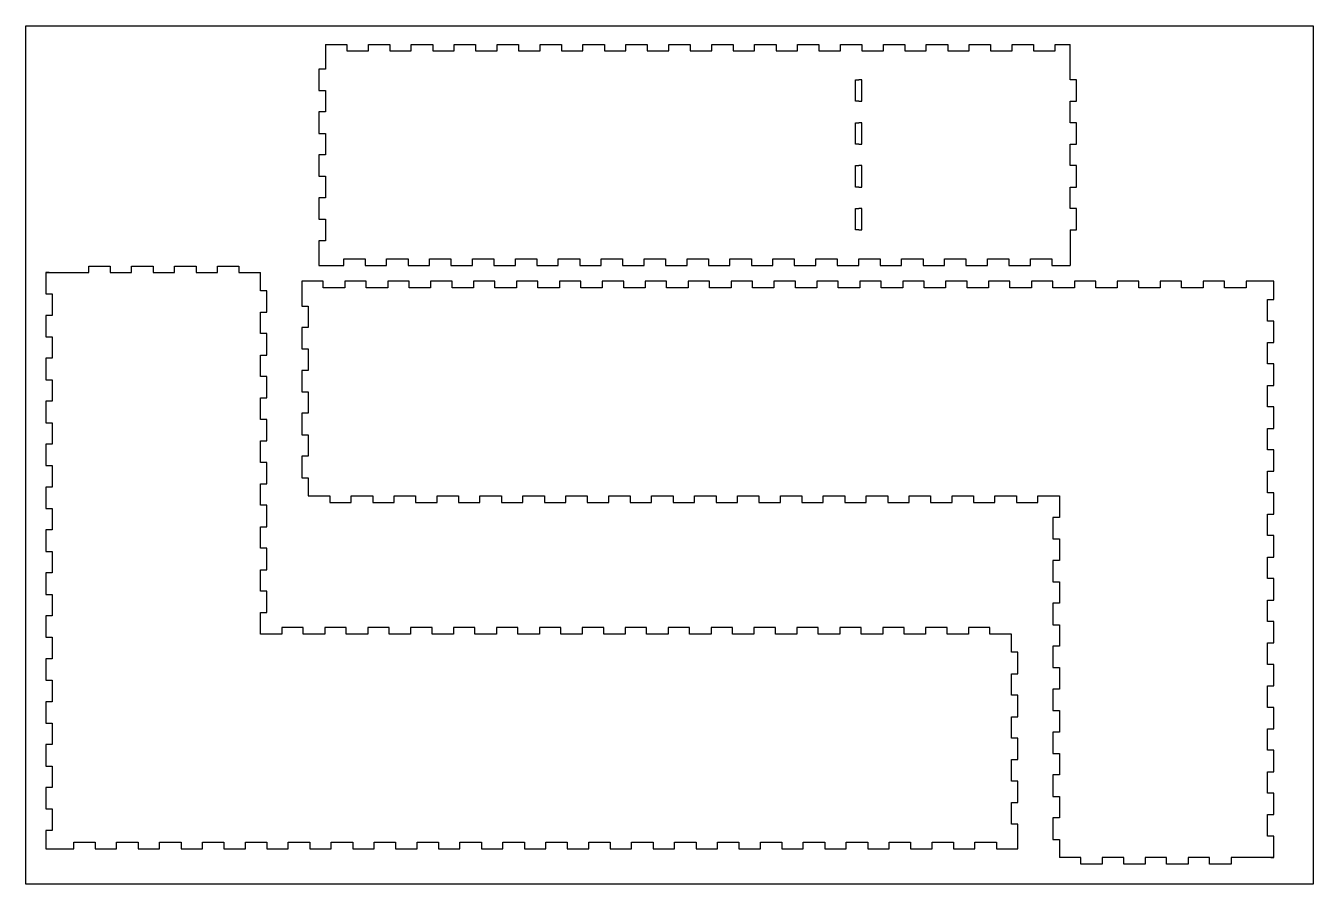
# Model space of a CAD drawing. Header units: millimetres. Extents: x -625 to 2141, y 5 to 1552.
# Drawn here: x -625 to -25, y 445 to 845 of the extents above; entities that cross this region are included whole.
import ezdxf

# ---------------------------------------------------------------- set-up
doc = ezdxf.new("R2010")
doc.units = ezdxf.units.MM

msp = doc.modelspace()

# ---------------------------------------------------------------- linework, layer by layer
at = {"color": 7, "true_color": 0xffffff}
for p, q in [((-625, 845.32), (-25, 845.32)), ((-625, 445.32), (-625, 845.32)), ((-25, 845.32), (-25, 445.32)), ((-238.34, 810.16), (-238.34, 820.16)), ((-238.34, 820.16), (-236.84, 820.16)), ((-235.34, 820.16), (-236.84, 820.16)), ((-235.34, 810.16), (-235.34, 820.16)), ((-236.84, 810.16), (-238.34, 810.16)), ((-236.84, 810.16), (-235.34, 810.16)), ((-238.34, 790.16), (-238.34, 800.16)), ((-238.34, 800.16), (-236.84, 800.16)), ((-235.34, 800.16), (-236.84, 800.16)), ((-235.34, 790.16), (-235.34, 800.16)), ((-236.84, 790.16), (-238.34, 790.16)), ((-236.84, 790.16), (-235.34, 790.16)), ((-238.34, 770.16), (-238.34, 780.16)), ((-238.34, 780.16), (-236.84, 780.16)), ((-235.34, 780.16), (-236.84, 780.16)), ((-235.34, 770.16), (-235.34, 780.16)), ((-236.84, 770.16), (-238.34, 770.16)), ((-236.84, 770.16), (-235.34, 770.16)), ((-238.34, 750.16), (-238.34, 760.16)), ((-238.34, 760.16), (-236.84, 760.16)), ((-235.34, 760.16), (-236.84, 760.16)), ((-235.34, 750.16), (-235.34, 760.16)), ((-236.84, 750.16), (-238.34, 750.16)), ((-236.84, 750.16), (-235.34, 750.16)), ((-614.14, 730.38), (-595.64, 730.38)), ((-25, 445.32), (-625, 445.32))]:
    msp.add_line(p, q, dxfattribs=at)
for p, q in [((-485.34, 836.66), (-485.34, 825.16)), ((-485.34, 836.66), (-475.34, 836.66)), ((-475.34, 836.66), (-475.34, 833.66)), ((-465.34, 833.66), (-465.34, 836.66)), ((-465.34, 836.66), (-455.34, 836.66)), ((-455.34, 836.66), (-455.34, 833.66)), ((-445.34, 833.66), (-445.34, 836.66)), ((-445.34, 836.66), (-435.34, 836.66)), ((-435.34, 836.66), (-435.34, 833.66)), ((-425.34, 833.66), (-425.34, 836.66)), ((-425.34, 836.66), (-415.34, 836.66)), ((-415.34, 836.66), (-415.34, 833.66)), ((-405.34, 833.66), (-405.34, 836.66)), ((-405.34, 836.66), (-395.34, 836.66)), ((-395.34, 836.66), (-395.34, 833.66)), ((-385.34, 833.66), (-385.34, 836.66)), ((-385.34, 836.66), (-375.34, 836.66)), ((-375.34, 836.66), (-375.34, 833.66)), ((-365.34, 833.66), (-365.34, 836.66)), ((-365.34, 836.66), (-355.34, 836.66)), ((-355.34, 836.66), (-355.34, 833.66)), ((-345.34, 833.66), (-345.34, 836.66)), ((-345.34, 836.66), (-335.34, 836.66)), ((-335.34, 836.66), (-335.34, 833.66)), ((-325.34, 833.66), (-325.34, 836.66)), ((-325.34, 836.66), (-315.34, 836.66)), ((-315.34, 836.66), (-315.34, 833.66)), ((-305.34, 833.66), (-305.34, 836.66)), ((-305.34, 836.66), (-295.34, 836.66)), ((-295.34, 836.66), (-295.34, 833.66)), ((-285.34, 833.66), (-285.34, 836.66)), ((-285.34, 836.66), (-275.34, 836.66)), ((-275.34, 836.66), (-275.34, 833.66)), ((-265.34, 833.66), (-265.34, 836.66)), ((-265.34, 836.66), (-255.34, 836.66)), ((-255.34, 836.66), (-255.34, 833.66)), ((-245.34, 833.66), (-245.34, 836.66)), ((-245.34, 836.66), (-235.34, 836.66)), ((-235.34, 836.66), (-235.34, 833.66)), ((-225.34, 833.66), (-225.34, 836.66)), ((-225.34, 836.66), (-215.34, 836.66)), ((-215.34, 836.66), (-215.34, 833.66)), ((-205.34, 833.66), (-205.34, 836.66)), ((-205.34, 836.66), (-195.34, 836.66)), ((-195.34, 836.66), (-195.34, 833.66)), ((-185.34, 833.66), (-185.34, 836.66)), ((-185.34, 836.66), (-175.34, 836.66)), ((-175.34, 836.66), (-175.34, 833.66)), ((-165.34, 833.66), (-165.34, 836.66)), ((-165.34, 836.66), (-155.34, 836.66)), ((-155.34, 836.66), (-155.34, 833.66)), ((-145.34, 833.66), (-145.34, 836.66)), ((-145.34, 836.66), (-138.34, 836.66)), ((-138.34, 820.16), (-138.34, 836.66)), ((-475.34, 833.66), (-465.34, 833.66)), ((-455.34, 833.66), (-445.34, 833.66)), ((-435.34, 833.66), (-425.34, 833.66)), ((-415.34, 833.66), (-405.34, 833.66)), ((-395.34, 833.66), (-385.34, 833.66)), ((-375.34, 833.66), (-365.34, 833.66)), ((-355.34, 833.66), (-345.34, 833.66)), ((-335.34, 833.66), (-325.34, 833.66)), ((-315.34, 833.66), (-305.34, 833.66)), ((-295.34, 833.66), (-285.34, 833.66)), ((-275.34, 833.66), (-265.34, 833.66)), ((-255.34, 833.66), (-245.34, 833.66)), ((-235.34, 833.66), (-225.34, 833.66)), ((-215.34, 833.66), (-205.34, 833.66)), ((-195.34, 833.66), (-185.34, 833.66)), ((-175.34, 833.66), (-165.34, 833.66)), ((-155.34, 833.66), (-145.34, 833.66)), ((-485.34, 825.16), (-488.34, 825.16)), ((-488.34, 825.16), (-488.34, 815.16)), ((-135.34, 820.16), (-138.34, 820.16)), ((-135.34, 810.16), (-135.34, 820.16)), ((-488.34, 815.16), (-485.34, 815.16)), ((-485.34, 815.16), (-485.34, 805.16)), ((-138.34, 800.16), (-138.34, 810.16)), ((-138.34, 810.16), (-135.34, 810.16)), ((-485.34, 805.16), (-488.34, 805.16)), ((-488.34, 805.16), (-488.34, 795.16)), ((-135.34, 800.16), (-138.34, 800.16)), ((-135.34, 790.16), (-135.34, 800.16)), ((-488.34, 795.16), (-485.34, 795.16)), ((-485.34, 795.16), (-485.34, 785.16)), ((-138.34, 780.16), (-138.34, 790.16)), ((-138.34, 790.16), (-135.34, 790.16)), ((-485.34, 785.16), (-488.34, 785.16)), ((-488.34, 785.16), (-488.34, 775.16)), ((-135.34, 780.16), (-138.34, 780.16)), ((-135.34, 770.16), (-135.34, 780.16)), ((-488.34, 775.16), (-485.34, 775.16)), ((-485.34, 775.16), (-485.34, 765.16)), ((-138.34, 760.16), (-138.34, 770.16)), ((-138.34, 770.16), (-135.34, 770.16)), ((-485.34, 765.16), (-488.34, 765.16)), ((-488.34, 765.16), (-488.34, 755.16)), ((-135.34, 760.16), (-138.34, 760.16)), ((-135.34, 750.16), (-135.34, 760.16)), ((-488.34, 755.16), (-485.34, 755.16)), ((-485.34, 755.16), (-485.34, 745.16)), ((-138.34, 750.16), (-135.34, 750.16)), ((-138.34, 750.16), (-138.34, 733.66)), ((-485.34, 745.16), (-488.34, 745.16)), ((-488.34, 745.16), (-488.34, 733.66)), ((-595.64, 730.38), (-595.64, 733.38)), ((-595.64, 733.38), (-585.64, 733.38)), ((-585.64, 733.38), (-585.64, 730.38)), ((-575.64, 730.38), (-575.64, 733.38)), ((-575.64, 733.38), (-565.64, 733.38)), ((-565.64, 733.38), (-565.64, 730.38)), ((-555.64, 730.38), (-555.64, 733.38)), ((-555.64, 733.38), (-545.64, 733.38)), ((-545.64, 733.38), (-545.64, 730.38)), ((-535.64, 730.38), (-535.64, 733.38)), ((-535.64, 733.38), (-525.64, 733.38)), ((-525.64, 733.38), (-525.64, 730.38)), ((-488.34, 733.66), (-476.84, 733.66)), ((-476.84, 733.66), (-476.84, 736.66)), ((-476.84, 736.66), (-466.84, 736.66)), ((-466.84, 736.66), (-466.84, 733.66)), ((-466.84, 733.66), (-456.84, 733.66)), ((-456.84, 733.66), (-456.84, 736.66)), ((-456.84, 736.66), (-446.84, 736.66)), ((-446.84, 736.66), (-446.84, 733.66)), ((-446.84, 733.66), (-436.84, 733.66)), ((-436.84, 733.66), (-436.84, 736.66)), ((-436.84, 736.66), (-426.84, 736.66)), ((-426.84, 736.66), (-426.84, 733.66)), ((-426.84, 733.66), (-416.84, 733.66)), ((-416.84, 733.66), (-416.84, 736.66)), ((-416.84, 736.66), (-406.84, 736.66)), ((-406.84, 736.66), (-406.84, 733.66)), ((-406.84, 733.66), (-396.84, 733.66)), ((-396.84, 733.66), (-396.84, 736.66)), ((-396.84, 736.66), (-386.84, 736.66)), ((-386.84, 736.66), (-386.84, 733.66)), ((-386.84, 733.66), (-376.84, 733.66)), ((-376.84, 733.66), (-376.84, 736.66)), ((-376.84, 736.66), (-366.84, 736.66)), ((-366.84, 736.66), (-366.84, 733.66)), ((-366.84, 733.66), (-356.84, 733.66)), ((-356.84, 733.66), (-356.84, 736.66)), ((-356.84, 736.66), (-346.84, 736.66)), ((-346.84, 736.66), (-346.84, 733.66)), ((-346.84, 733.66), (-336.84, 733.66)), ((-336.84, 733.66), (-336.84, 736.66)), ((-336.84, 736.66), (-326.84, 736.66)), ((-326.84, 736.66), (-326.84, 733.66)), ((-326.84, 733.66), (-316.84, 733.66)), ((-316.84, 733.66), (-316.84, 736.66)), ((-316.84, 736.66), (-306.84, 736.66)), ((-306.84, 736.66), (-306.84, 733.66)), ((-306.84, 733.66), (-296.84, 733.66)), ((-296.84, 733.66), (-296.84, 736.66)), ((-296.84, 736.66), (-286.84, 736.66)), ((-286.84, 736.66), (-286.84, 733.66)), ((-286.84, 733.66), (-276.84, 733.66)), ((-276.84, 733.66), (-276.84, 736.66)), ((-276.84, 736.66), (-266.84, 736.66)), ((-266.84, 736.66), (-266.84, 733.66)), ((-266.84, 733.66), (-256.84, 733.66)), ((-256.84, 733.66), (-256.84, 736.66)), ((-256.84, 736.66), (-246.84, 736.66)), ((-246.84, 736.66), (-246.84, 733.66)), ((-246.84, 733.66), (-236.84, 733.66)), ((-236.84, 733.66), (-236.84, 736.66)), ((-236.84, 736.66), (-226.84, 736.66)), ((-226.84, 736.66), (-226.84, 733.66)), ((-226.84, 733.66), (-216.84, 733.66)), ((-216.84, 733.66), (-216.84, 736.66)), ((-216.84, 736.66), (-206.84, 736.66)), ((-206.84, 736.66), (-206.84, 733.66)), ((-206.84, 733.66), (-196.84, 733.66)), ((-196.84, 733.66), (-196.84, 736.66)), ((-196.84, 736.66), (-186.84, 736.66)), ((-186.84, 736.66), (-186.84, 733.66)), ((-186.84, 733.66), (-176.84, 733.66)), ((-176.84, 733.66), (-176.84, 736.66)), ((-176.84, 736.66), (-166.84, 736.66)), ((-166.84, 736.66), (-166.84, 733.66)), ((-166.84, 733.66), (-156.84, 733.66)), ((-156.84, 733.66), (-156.84, 736.66)), ((-156.84, 736.66), (-146.84, 736.66)), ((-146.84, 736.66), (-146.84, 733.66)), ((-146.84, 733.66), (-138.34, 733.66)), ((-614.14, 730.38), (-615.64, 730.38)), ((-615.64, 730.38), (-615.64, 720.38)), ((-615.64, 730.38), (-595.64, 730.38)), ((-585.64, 730.38), (-575.64, 730.38)), ((-565.64, 730.38), (-555.64, 730.38)), ((-545.64, 730.38), (-535.64, 730.38)), ((-525.64, 730.38), (-515.64, 730.38)), ((-515.64, 721.88), (-515.64, 730.38)), ((-486.32, 726.24), (-496.32, 726.24)), ((-496.32, 726.24), (-496.32, 724.74)), ((-486.32, 723.24), (-486.32, 726.24)), ((-466.32, 726.24), (-476.32, 726.24)), ((-476.32, 726.24), (-476.32, 723.24)), ((-466.32, 723.24), (-466.32, 726.24)), ((-446.32, 726.24), (-456.32, 726.24)), ((-456.32, 726.24), (-456.32, 723.24)), ((-446.32, 723.24), (-446.32, 726.24)), ((-426.32, 726.24), (-436.32, 726.24)), ((-436.32, 726.24), (-436.32, 723.24)), ((-426.32, 723.24), (-426.32, 726.24)), ((-406.32, 726.24), (-416.32, 726.24)), ((-416.32, 726.24), (-416.32, 723.24)), ((-406.32, 723.24), (-406.32, 726.24)), ((-386.32, 726.24), (-396.32, 726.24)), ((-396.32, 726.24), (-396.32, 723.24)), ((-386.32, 723.24), (-386.32, 726.24)), ((-366.32, 726.24), (-376.32, 726.24)), ((-376.32, 726.24), (-376.32, 723.24)), ((-366.32, 723.24), (-366.32, 726.24)), ((-346.32, 726.24), (-356.32, 726.24)), ((-356.32, 726.24), (-356.32, 723.24)), ((-346.32, 723.24), (-346.32, 726.24)), ((-326.32, 726.24), (-336.32, 726.24)), ((-336.32, 726.24), (-336.32, 723.24)), ((-326.32, 723.24), (-326.32, 726.24)), ((-306.32, 726.24), (-316.32, 726.24)), ((-316.32, 726.24), (-316.32, 723.24)), ((-306.32, 723.24), (-306.32, 726.24)), ((-286.32, 726.24), (-296.32, 726.24)), ((-296.32, 726.24), (-296.32, 723.24)), ((-286.32, 723.24), (-286.32, 726.24)), ((-266.32, 726.24), (-276.32, 726.24)), ((-276.32, 726.24), (-276.32, 723.24)), ((-266.32, 723.24), (-266.32, 726.24)), ((-246.32, 726.24), (-256.32, 726.24)), ((-256.32, 726.24), (-256.32, 723.24)), ((-246.32, 723.24), (-246.32, 726.24)), ((-226.32, 726.24), (-236.32, 726.24)), ((-236.32, 726.24), (-236.32, 723.24)), ((-226.32, 723.24), (-226.32, 726.24)), ((-206.32, 726.24), (-216.32, 726.24)), ((-216.32, 726.24), (-216.32, 723.24)), ((-206.32, 723.24), (-206.32, 726.24)), ((-186.32, 726.24), (-196.32, 726.24)), ((-196.32, 726.24), (-196.32, 723.24)), ((-186.32, 723.24), (-186.32, 726.24)), ((-166.32, 726.24), (-176.32, 726.24)), ((-176.32, 726.24), (-176.32, 723.24)), ((-166.32, 723.24), (-166.32, 726.24)), ((-146.32, 726.24), (-156.32, 726.24)), ((-156.32, 726.24), (-156.32, 723.24)), ((-146.32, 723.24), (-146.32, 726.24)), ((-126.32, 726.24), (-136.32, 726.24)), ((-136.32, 726.24), (-136.32, 723.24)), ((-126.32, 723.24), (-126.32, 726.24)), ((-106.32, 726.24), (-116.32, 726.24)), ((-116.32, 726.24), (-116.32, 723.24)), ((-106.32, 723.24), (-106.32, 726.24)), ((-86.32, 726.24), (-96.32, 726.24)), ((-96.32, 726.24), (-96.32, 723.24)), ((-86.32, 723.24), (-86.32, 726.24)), ((-66.32, 726.24), (-76.32, 726.24)), ((-76.32, 726.24), (-76.32, 723.24)), ((-66.32, 723.24), (-66.32, 726.24)), ((-44.82, 726.24), (-56.32, 726.24)), ((-56.32, 726.24), (-56.32, 723.24)), ((-43.32, 726.24), (-44.82, 726.24)), ((-43.32, 724.74), (-43.32, 726.24)), ((-615.64, 720.38), (-612.64, 720.38)), ((-612.64, 720.38), (-612.64, 710.38)), ((-512.64, 721.88), (-515.64, 721.88)), ((-512.64, 711.88), (-512.64, 721.88)), ((-496.32, 724.74), (-496.32, 714.74)), ((-476.32, 723.24), (-486.32, 723.24)), ((-456.32, 723.24), (-466.32, 723.24)), ((-436.32, 723.24), (-446.32, 723.24)), ((-416.32, 723.24), (-426.32, 723.24)), ((-396.32, 723.24), (-406.32, 723.24)), ((-376.32, 723.24), (-386.32, 723.24)), ((-356.32, 723.24), (-366.32, 723.24)), ((-336.32, 723.24), (-346.32, 723.24)), ((-316.32, 723.24), (-326.32, 723.24)), ((-296.32, 723.24), (-306.32, 723.24)), ((-276.32, 723.24), (-286.32, 723.24)), ((-256.32, 723.24), (-266.32, 723.24)), ((-236.32, 723.24), (-246.32, 723.24)), ((-216.32, 723.24), (-226.32, 723.24)), ((-196.32, 723.24), (-206.32, 723.24)), ((-176.32, 723.24), (-186.32, 723.24)), ((-156.32, 723.24), (-166.32, 723.24)), ((-136.32, 723.24), (-146.32, 723.24)), ((-116.32, 723.24), (-126.32, 723.24)), ((-96.32, 723.24), (-106.32, 723.24)), ((-76.32, 723.24), (-86.32, 723.24)), ((-56.32, 723.24), (-66.32, 723.24)), ((-43.32, 717.74), (-43.32, 724.74)), ((-496.32, 714.74), (-493.32, 714.74)), ((-493.32, 714.74), (-493.32, 704.74)), ((-46.32, 707.74), (-46.32, 717.74)), ((-46.32, 717.74), (-43.32, 717.74)), ((-612.64, 710.38), (-615.64, 710.38)), ((-615.64, 710.38), (-615.64, 700.38)), ((-515.64, 701.88), (-515.64, 711.88)), ((-515.64, 711.88), (-512.64, 711.88)), ((-493.32, 704.74), (-496.32, 704.74)), ((-496.32, 704.74), (-496.32, 694.74)), ((-43.32, 707.74), (-46.32, 707.74)), ((-43.32, 697.74), (-43.32, 707.74)), ((-615.64, 700.38), (-612.64, 700.38)), ((-612.64, 700.38), (-612.64, 690.38)), ((-512.64, 701.88), (-515.64, 701.88)), ((-512.64, 691.88), (-512.64, 701.88)), ((-46.32, 687.74), (-46.32, 697.74)), ((-46.32, 697.74), (-43.32, 697.74)), ((-612.64, 690.38), (-615.64, 690.38)), ((-615.64, 690.38), (-615.64, 680.38)), ((-515.64, 681.88), (-515.64, 691.88)), ((-515.64, 691.88), (-512.64, 691.88)), ((-496.32, 694.74), (-493.32, 694.74)), ((-493.32, 694.74), (-493.32, 684.74)), ((-493.32, 684.74), (-496.32, 684.74)), ((-496.32, 684.74), (-496.32, 674.74)), ((-43.32, 687.74), (-46.32, 687.74)), ((-43.32, 677.74), (-43.32, 687.74)), ((-615.64, 680.38), (-612.64, 680.38)), ((-612.64, 680.38), (-612.64, 670.38)), ((-512.64, 681.88), (-515.64, 681.88)), ((-512.64, 671.88), (-512.64, 681.88)), ((-496.32, 674.74), (-493.32, 674.74)), ((-493.32, 674.74), (-493.32, 664.74)), ((-46.32, 667.74), (-46.32, 677.74)), ((-46.32, 677.74), (-43.32, 677.74)), ((-612.64, 670.38), (-615.64, 670.38)), ((-615.64, 670.38), (-615.64, 660.38)), ((-515.64, 661.88), (-515.64, 671.88)), ((-515.64, 671.88), (-512.64, 671.88)), ((-43.32, 667.74), (-46.32, 667.74)), ((-43.32, 657.74), (-43.32, 667.74)), ((-615.64, 660.38), (-612.64, 660.38)), ((-612.64, 660.38), (-612.64, 650.38)), ((-512.64, 661.88), (-515.64, 661.88)), ((-512.64, 651.88), (-512.64, 661.88)), ((-493.32, 664.74), (-496.32, 664.74)), ((-496.32, 664.74), (-496.32, 654.74)), ((-496.32, 654.74), (-493.32, 654.74)), ((-493.32, 654.74), (-493.32, 644.74)), ((-46.32, 647.74), (-46.32, 657.74)), ((-46.32, 657.74), (-43.32, 657.74)), ((-612.64, 650.38), (-615.64, 650.38)), ((-615.64, 650.38), (-615.64, 640.38)), ((-515.64, 641.88), (-515.64, 651.88)), ((-515.64, 651.88), (-512.64, 651.88)), ((-493.32, 644.74), (-496.32, 644.74)), ((-496.32, 644.74), (-496.32, 634.74)), ((-43.32, 647.74), (-46.32, 647.74)), ((-43.32, 637.74), (-43.32, 647.74)), ((-615.64, 640.38), (-612.64, 640.38)), ((-612.64, 640.38), (-612.64, 630.38)), ((-512.64, 641.88), (-515.64, 641.88)), ((-512.64, 631.88), (-512.64, 641.88)), ((-46.32, 627.74), (-46.32, 637.74)), ((-46.32, 637.74), (-43.32, 637.74)), ((-612.64, 630.38), (-615.64, 630.38)), ((-615.64, 630.38), (-615.64, 620.38)), ((-515.64, 621.88), (-515.64, 631.88)), ((-515.64, 631.88), (-512.64, 631.88)), ((-496.32, 634.74), (-493.32, 634.74)), ((-493.32, 634.74), (-493.32, 626.24)), ((-493.32, 626.24), (-483.32, 626.24)), ((-483.32, 626.24), (-483.32, 623.24)), ((-473.32, 623.24), (-473.32, 626.24)), ((-473.32, 626.24), (-463.32, 626.24)), ((-463.32, 626.24), (-463.32, 623.24)), ((-453.32, 623.24), (-453.32, 626.24)), ((-453.32, 626.24), (-443.32, 626.24)), ((-443.32, 626.24), (-443.32, 623.24)), ((-433.32, 623.24), (-433.32, 626.24)), ((-433.32, 626.24), (-423.32, 626.24)), ((-423.32, 626.24), (-423.32, 623.24)), ((-413.32, 623.24), (-413.32, 626.24)), ((-413.32, 626.24), (-403.32, 626.24)), ((-403.32, 626.24), (-403.32, 623.24)), ((-393.32, 623.24), (-393.32, 626.24)), ((-393.32, 626.24), (-383.32, 626.24)), ((-383.32, 626.24), (-383.32, 623.24)), ((-373.32, 623.24), (-373.32, 626.24)), ((-373.32, 626.24), (-363.32, 626.24)), ((-363.32, 626.24), (-363.32, 623.24)), ((-353.32, 623.24), (-353.32, 626.24)), ((-353.32, 626.24), (-343.32, 626.24)), ((-343.32, 626.24), (-343.32, 623.24)), ((-333.32, 623.24), (-333.32, 626.24)), ((-333.32, 626.24), (-323.32, 626.24)), ((-323.32, 626.24), (-323.32, 623.24)), ((-313.32, 623.24), (-313.32, 626.24)), ((-313.32, 626.24), (-303.32, 626.24)), ((-303.32, 626.24), (-303.32, 623.24)), ((-293.32, 623.24), (-293.32, 626.24)), ((-293.32, 626.24), (-283.32, 626.24)), ((-283.32, 626.24), (-283.32, 623.24)), ((-273.32, 623.24), (-273.32, 626.24)), ((-273.32, 626.24), (-263.32, 626.24)), ((-263.32, 626.24), (-263.32, 623.24)), ((-253.32, 623.24), (-253.32, 626.24)), ((-253.32, 626.24), (-243.32, 626.24)), ((-243.32, 626.24), (-243.32, 623.24)), ((-233.32, 623.24), (-233.32, 626.24)), ((-233.32, 626.24), (-223.32, 626.24)), ((-223.32, 626.24), (-223.32, 623.24)), ((-213.32, 623.24), (-213.32, 626.24)), ((-213.32, 626.24), (-203.32, 626.24)), ((-203.32, 626.24), (-203.32, 623.24)), ((-193.32, 623.24), (-193.32, 626.24)), ((-193.32, 626.24), (-183.32, 626.24)), ((-183.32, 626.24), (-183.32, 623.24)), ((-173.32, 623.24), (-173.32, 626.24)), ((-173.32, 626.24), (-163.32, 626.24)), ((-163.32, 626.24), (-163.32, 623.24)), ((-153.32, 623.24), (-153.32, 626.24)), ((-153.32, 626.24), (-143.32, 626.24)), ((-143.32, 626.24), (-143.32, 616.24)), ((-43.32, 627.74), (-46.32, 627.74)), ((-43.32, 617.74), (-43.32, 627.74)), ((-615.64, 620.38), (-612.64, 620.38)), ((-612.64, 620.38), (-612.64, 610.38)), ((-512.64, 621.88), (-515.64, 621.88)), ((-512.64, 611.88), (-512.64, 621.88)), ((-483.32, 623.24), (-473.32, 623.24)), ((-463.32, 623.24), (-453.32, 623.24)), ((-443.32, 623.24), (-433.32, 623.24)), ((-423.32, 623.24), (-413.32, 623.24)), ((-403.32, 623.24), (-393.32, 623.24)), ((-383.32, 623.24), (-373.32, 623.24)), ((-363.32, 623.24), (-353.32, 623.24)), ((-343.32, 623.24), (-333.32, 623.24)), ((-323.32, 623.24), (-313.32, 623.24)), ((-303.32, 623.24), (-293.32, 623.24)), ((-283.32, 623.24), (-273.32, 623.24)), ((-263.32, 623.24), (-253.32, 623.24)), ((-243.32, 623.24), (-233.32, 623.24)), ((-223.32, 623.24), (-213.32, 623.24)), ((-203.32, 623.24), (-193.32, 623.24)), ((-183.32, 623.24), (-173.32, 623.24)), ((-163.32, 623.24), (-153.32, 623.24)), ((-143.32, 616.24), (-146.32, 616.24)), ((-146.32, 616.24), (-146.32, 606.24)), ((-46.32, 607.74), (-46.32, 617.74)), ((-46.32, 617.74), (-43.32, 617.74)), ((-612.64, 610.38), (-615.64, 610.38)), ((-615.64, 610.38), (-615.64, 600.38)), ((-515.64, 601.88), (-515.64, 611.88)), ((-515.64, 611.88), (-512.64, 611.88)), ((-146.32, 606.24), (-143.32, 606.24)), ((-143.32, 606.24), (-143.32, 596.24)), ((-43.32, 607.74), (-46.32, 607.74)), ((-43.32, 597.74), (-43.32, 607.74)), ((-615.64, 600.38), (-612.64, 600.38)), ((-612.64, 600.38), (-612.64, 590.38)), ((-512.64, 601.88), (-515.64, 601.88)), ((-512.64, 591.88), (-512.64, 601.88)), ((-143.32, 596.24), (-146.32, 596.24)), ((-146.32, 596.24), (-146.32, 586.24)), ((-46.32, 587.74), (-46.32, 597.74)), ((-46.32, 597.74), (-43.32, 597.74)), ((-612.64, 590.38), (-615.64, 590.38)), ((-615.64, 590.38), (-615.64, 580.38)), ((-515.64, 581.88), (-515.64, 591.88)), ((-515.64, 591.88), (-512.64, 591.88)), ((-146.32, 586.24), (-143.32, 586.24)), ((-143.32, 586.24), (-143.32, 576.24)), ((-43.32, 587.74), (-46.32, 587.74)), ((-43.32, 577.74), (-43.32, 587.74)), ((-615.64, 580.38), (-612.64, 580.38)), ((-612.64, 580.38), (-612.64, 570.38)), ((-512.64, 581.88), (-515.64, 581.88)), ((-512.64, 571.88), (-512.64, 581.88)), ((-143.32, 576.24), (-146.32, 576.24)), ((-146.32, 576.24), (-146.32, 566.24)), ((-46.32, 567.74), (-46.32, 577.74)), ((-46.32, 577.74), (-43.32, 577.74)), ((-612.64, 570.38), (-615.64, 570.38)), ((-615.64, 570.38), (-615.64, 560.38)), ((-515.64, 561.88), (-515.64, 571.88)), ((-515.64, 571.88), (-512.64, 571.88)), ((-495.64, 564.88), (-505.64, 564.88)), ((-505.64, 564.88), (-505.64, 561.88)), ((-495.64, 561.88), (-495.64, 564.88)), ((-475.64, 564.88), (-485.64, 564.88)), ((-485.64, 564.88), (-485.64, 561.88)), ((-475.64, 561.88), (-475.64, 564.88)), ((-455.64, 564.88), (-465.64, 564.88)), ((-465.64, 564.88), (-465.64, 561.88)), ((-455.64, 561.88), (-455.64, 564.88)), ((-435.64, 564.88), (-445.64, 564.88)), ((-445.64, 564.88), (-445.64, 561.88)), ((-435.64, 561.88), (-435.64, 564.88)), ((-415.64, 564.88), (-425.64, 564.88)), ((-425.64, 564.88), (-425.64, 561.88)), ((-415.64, 561.88), (-415.64, 564.88)), ((-395.64, 564.88), (-405.64, 564.88)), ((-405.64, 564.88), (-405.64, 561.88)), ((-395.64, 561.88), (-395.64, 564.88)), ((-375.64, 564.88), (-385.64, 564.88)), ((-385.64, 564.88), (-385.64, 561.88)), ((-375.64, 561.88), (-375.64, 564.88)), ((-355.64, 564.88), (-365.64, 564.88)), ((-365.64, 564.88), (-365.64, 561.88)), ((-355.64, 561.88), (-355.64, 564.88)), ((-335.64, 564.88), (-345.64, 564.88)), ((-345.64, 564.88), (-345.64, 561.88)), ((-335.64, 561.88), (-335.64, 564.88)), ((-315.64, 564.88), (-325.64, 564.88)), ((-325.64, 564.88), (-325.64, 561.88)), ((-315.64, 561.88), (-315.64, 564.88)), ((-295.64, 564.88), (-305.64, 564.88)), ((-305.64, 564.88), (-305.64, 561.88)), ((-295.64, 561.88), (-295.64, 564.88)), ((-275.64, 564.88), (-285.64, 564.88)), ((-285.64, 564.88), (-285.64, 561.88)), ((-275.64, 561.88), (-275.64, 564.88)), ((-255.64, 564.88), (-265.64, 564.88)), ((-265.64, 564.88), (-265.64, 561.88)), ((-255.64, 561.88), (-255.64, 564.88)), ((-235.64, 564.88), (-245.64, 564.88)), ((-245.64, 564.88), (-245.64, 561.88)), ((-235.64, 561.88), (-235.64, 564.88)), ((-215.64, 564.88), (-225.64, 564.88)), ((-225.64, 564.88), (-225.64, 561.88)), ((-215.64, 561.88), (-215.64, 564.88)), ((-195.64, 564.88), (-205.64, 564.88)), ((-205.64, 564.88), (-205.64, 561.88)), ((-195.64, 561.88), (-195.64, 564.88)), ((-175.64, 564.88), (-185.64, 564.88)), ((-185.64, 564.88), (-185.64, 561.88)), ((-175.64, 561.88), (-175.64, 564.88)), ((-146.32, 566.24), (-143.32, 566.24)), ((-143.32, 566.24), (-143.32, 556.24)), ((-43.32, 567.74), (-46.32, 567.74)), ((-43.32, 557.74), (-43.32, 567.74)), ((-615.64, 560.38), (-612.64, 560.38)), ((-612.64, 560.38), (-612.64, 550.38)), ((-505.64, 561.88), (-515.64, 561.88)), ((-485.64, 561.88), (-495.64, 561.88)), ((-465.64, 561.88), (-475.64, 561.88)), ((-445.64, 561.88), (-455.64, 561.88)), ((-425.64, 561.88), (-435.64, 561.88)), ((-405.64, 561.88), (-415.64, 561.88)), ((-385.64, 561.88), (-395.64, 561.88)), ((-365.64, 561.88), (-375.64, 561.88)), ((-345.64, 561.88), (-355.64, 561.88)), ((-325.64, 561.88), (-335.64, 561.88)), ((-305.64, 561.88), (-315.64, 561.88)), ((-285.64, 561.88), (-295.64, 561.88)), ((-265.64, 561.88), (-275.64, 561.88)), ((-245.64, 561.88), (-255.64, 561.88)), ((-225.64, 561.88), (-235.64, 561.88)), ((-205.64, 561.88), (-215.64, 561.88)), ((-185.64, 561.88), (-195.64, 561.88)), ((-165.64, 561.88), (-175.64, 561.88)), ((-165.64, 553.38), (-165.64, 561.88)), ((-162.64, 553.38), (-165.64, 553.38)), ((-162.64, 543.38), (-162.64, 553.38)), ((-143.32, 556.24), (-146.32, 556.24)), ((-146.32, 556.24), (-146.32, 546.24)), ((-46.32, 547.74), (-46.32, 557.74)), ((-46.32, 557.74), (-43.32, 557.74)), ((-612.64, 550.38), (-615.64, 550.38)), ((-615.64, 550.38), (-615.64, 540.38)), ((-146.32, 546.24), (-143.32, 546.24)), ((-143.32, 546.24), (-143.32, 536.24)), ((-43.32, 547.74), (-46.32, 547.74)), ((-43.32, 537.74), (-43.32, 547.74)), ((-615.64, 540.38), (-612.64, 540.38)), ((-612.64, 540.38), (-612.64, 530.38)), ((-165.64, 533.38), (-165.64, 543.38)), ((-165.64, 543.38), (-162.64, 543.38)), ((-143.32, 536.24), (-146.32, 536.24)), ((-146.32, 536.24), (-146.32, 526.24)), ((-46.32, 527.74), (-46.32, 537.74)), ((-46.32, 537.74), (-43.32, 537.74)), ((-612.64, 530.38), (-615.64, 530.38)), ((-615.64, 530.38), (-615.64, 520.38)), ((-162.64, 533.38), (-165.64, 533.38)), ((-162.64, 523.38), (-162.64, 533.38)), ((-165.64, 513.38), (-165.64, 523.38)), ((-165.64, 523.38), (-162.64, 523.38)), ((-146.32, 526.24), (-143.32, 526.24)), ((-143.32, 526.24), (-143.32, 516.24)), ((-43.32, 527.74), (-46.32, 527.74)), ((-43.32, 517.74), (-43.32, 527.74)), ((-615.64, 520.38), (-612.64, 520.38)), ((-612.64, 520.38), (-612.64, 510.38)), ((-143.32, 516.24), (-146.32, 516.24)), ((-146.32, 516.24), (-146.32, 506.24)), ((-46.32, 507.74), (-46.32, 517.74)), ((-46.32, 517.74), (-43.32, 517.74)), ((-612.64, 510.38), (-615.64, 510.38)), ((-615.64, 510.38), (-615.64, 500.38)), ((-162.64, 513.38), (-165.64, 513.38)), ((-162.64, 503.38), (-162.64, 513.38)), ((-146.32, 506.24), (-143.32, 506.24)), ((-143.32, 506.24), (-143.32, 496.24)), ((-43.32, 507.74), (-46.32, 507.74)), ((-43.32, 497.74), (-43.32, 507.74)), ((-615.64, 500.38), (-612.64, 500.38)), ((-612.64, 500.38), (-612.64, 490.38)), ((-165.64, 493.38), (-165.64, 503.38)), ((-165.64, 503.38), (-162.64, 503.38)), ((-162.64, 493.38), (-165.64, 493.38)), ((-162.64, 483.38), (-162.64, 493.38)), ((-143.32, 496.24), (-146.32, 496.24)), ((-146.32, 496.24), (-146.32, 486.24)), ((-46.32, 487.74), (-46.32, 497.74)), ((-46.32, 497.74), (-43.32, 497.74)), ((-612.64, 490.38), (-615.64, 490.38)), ((-615.64, 490.38), (-615.64, 480.38)), ((-146.32, 486.24), (-143.32, 486.24)), ((-143.32, 486.24), (-143.32, 476.24)), ((-43.32, 487.74), (-46.32, 487.74)), ((-43.32, 477.74), (-43.32, 487.74)), ((-615.64, 480.38), (-612.64, 480.38)), ((-612.64, 480.38), (-612.64, 470.38)), ((-165.64, 473.38), (-165.64, 483.38)), ((-165.64, 483.38), (-162.64, 483.38)), ((-143.32, 476.24), (-146.32, 476.24)), ((-146.32, 476.24), (-146.32, 466.24)), ((-46.32, 467.74), (-46.32, 477.74)), ((-46.32, 477.74), (-43.32, 477.74)), ((-612.64, 470.38), (-615.64, 470.38)), ((-615.64, 470.38), (-615.64, 463.38)), ((-162.64, 473.38), (-165.64, 473.38)), ((-162.64, 463.38), (-162.64, 473.38)), ((-615.64, 463.38), (-615.64, 461.88)), ((-602.64, 461.88), (-602.64, 464.88)), ((-602.64, 464.88), (-592.64, 464.88)), ((-592.64, 464.88), (-592.64, 461.88)), ((-582.64, 461.88), (-582.64, 464.88)), ((-582.64, 464.88), (-572.64, 464.88)), ((-572.64, 464.88), (-572.64, 461.88)), ((-562.64, 461.88), (-562.64, 464.88)), ((-562.64, 464.88), (-552.64, 464.88)), ((-552.64, 464.88), (-552.64, 461.88)), ((-542.64, 461.88), (-542.64, 464.88)), ((-542.64, 464.88), (-532.64, 464.88)), ((-532.64, 464.88), (-532.64, 461.88)), ((-522.64, 461.88), (-522.64, 464.88)), ((-522.64, 464.88), (-512.64, 464.88)), ((-512.64, 464.88), (-512.64, 461.88)), ((-502.64, 461.88), (-502.64, 464.88)), ((-502.64, 464.88), (-492.64, 464.88)), ((-492.64, 464.88), (-492.64, 461.88)), ((-482.64, 461.88), (-482.64, 464.88)), ((-482.64, 464.88), (-472.64, 464.88)), ((-472.64, 464.88), (-472.64, 461.88)), ((-462.64, 461.88), (-462.64, 464.88)), ((-462.64, 464.88), (-452.64, 464.88)), ((-452.64, 464.88), (-452.64, 461.88)), ((-442.64, 461.88), (-442.64, 464.88)), ((-442.64, 464.88), (-432.64, 464.88)), ((-432.64, 464.88), (-432.64, 461.88)), ((-422.64, 461.88), (-422.64, 464.88)), ((-422.64, 464.88), (-412.64, 464.88)), ((-412.64, 464.88), (-412.64, 461.88)), ((-402.64, 461.88), (-402.64, 464.88)), ((-402.64, 464.88), (-392.64, 464.88)), ((-392.64, 464.88), (-392.64, 461.88)), ((-382.64, 461.88), (-382.64, 464.88)), ((-382.64, 464.88), (-372.64, 464.88)), ((-372.64, 464.88), (-372.64, 461.88)), ((-362.64, 461.88), (-362.64, 464.88)), ((-362.64, 464.88), (-352.64, 464.88)), ((-352.64, 464.88), (-352.64, 461.88)), ((-342.64, 461.88), (-342.64, 464.88)), ((-342.64, 464.88), (-332.64, 464.88)), ((-332.64, 464.88), (-332.64, 461.88)), ((-322.64, 461.88), (-322.64, 464.88)), ((-322.64, 464.88), (-312.64, 464.88)), ((-312.64, 464.88), (-312.64, 461.88)), ((-302.64, 461.88), (-302.64, 464.88)), ((-302.64, 464.88), (-292.64, 464.88)), ((-292.64, 464.88), (-292.64, 461.88)), ((-282.64, 461.88), (-282.64, 464.88)), ((-282.64, 464.88), (-272.64, 464.88)), ((-272.64, 464.88), (-272.64, 461.88)), ((-262.64, 461.88), (-262.64, 464.88)), ((-262.64, 464.88), (-252.64, 464.88)), ((-252.64, 464.88), (-252.64, 461.88)), ((-242.64, 461.88), (-242.64, 464.88)), ((-242.64, 464.88), (-232.64, 464.88)), ((-232.64, 464.88), (-232.64, 461.88)), ((-222.64, 461.88), (-222.64, 464.88)), ((-222.64, 464.88), (-212.64, 464.88)), ((-212.64, 464.88), (-212.64, 461.88)), ((-202.64, 461.88), (-202.64, 464.88)), ((-202.64, 464.88), (-192.64, 464.88)), ((-192.64, 464.88), (-192.64, 461.88)), ((-182.64, 461.88), (-182.64, 464.88)), ((-182.64, 464.88), (-172.64, 464.88)), ((-172.64, 464.88), (-172.64, 461.88)), ((-162.64, 461.88), (-162.64, 463.38)), ((-146.32, 466.24), (-143.32, 466.24)), ((-143.32, 466.24), (-143.32, 457.74)), ((-43.32, 467.74), (-46.32, 467.74)), ((-43.32, 457.74), (-43.32, 467.74)), ((-615.64, 461.88), (-614.14, 461.88)), ((-614.14, 461.88), (-602.64, 461.88)), ((-614.14, 461.88), (-604.14, 461.88)), ((-592.64, 461.88), (-582.64, 461.88)), ((-572.64, 461.88), (-562.64, 461.88)), ((-552.64, 461.88), (-542.64, 461.88)), ((-532.64, 461.88), (-522.64, 461.88)), ((-512.64, 461.88), (-502.64, 461.88)), ((-492.64, 461.88), (-482.64, 461.88)), ((-472.64, 461.88), (-462.64, 461.88)), ((-452.64, 461.88), (-442.64, 461.88)), ((-432.64, 461.88), (-422.64, 461.88)), ((-412.64, 461.88), (-402.64, 461.88)), ((-392.64, 461.88), (-382.64, 461.88)), ((-372.64, 461.88), (-362.64, 461.88)), ((-352.64, 461.88), (-342.64, 461.88)), ((-332.64, 461.88), (-322.64, 461.88)), ((-312.64, 461.88), (-302.64, 461.88)), ((-292.64, 461.88), (-282.64, 461.88)), ((-272.64, 461.88), (-262.64, 461.88)), ((-252.64, 461.88), (-242.64, 461.88)), ((-232.64, 461.88), (-222.64, 461.88)), ((-212.64, 461.88), (-202.64, 461.88)), ((-192.64, 461.88), (-182.64, 461.88)), ((-172.64, 461.88), (-162.64, 461.88)), ((-133.32, 457.74), (-143.32, 457.74)), ((-133.32, 454.74), (-133.32, 457.74)), ((-113.32, 457.74), (-123.32, 457.74)), ((-123.32, 457.74), (-123.32, 454.74)), ((-113.32, 454.74), (-113.32, 457.74)), ((-93.32, 457.74), (-103.32, 457.74)), ((-103.32, 457.74), (-103.32, 454.74)), ((-93.32, 454.74), (-93.32, 457.74)), ((-73.32, 457.74), (-83.32, 457.74)), ((-83.32, 457.74), (-83.32, 454.74)), ((-73.32, 454.74), (-73.32, 457.74)), ((-43.32, 457.74), (-63.32, 457.74)), ((-63.32, 457.74), (-63.32, 454.74)), ((-44.82, 457.74), (-43.32, 457.74)), ((-123.32, 454.74), (-133.32, 454.74)), ((-103.32, 454.74), (-113.32, 454.74)), ((-83.32, 454.74), (-93.32, 454.74)), ((-63.32, 454.74), (-73.32, 454.74))]:
    msp.add_line(p, q)

doc.saveas('drawing.dxf')
